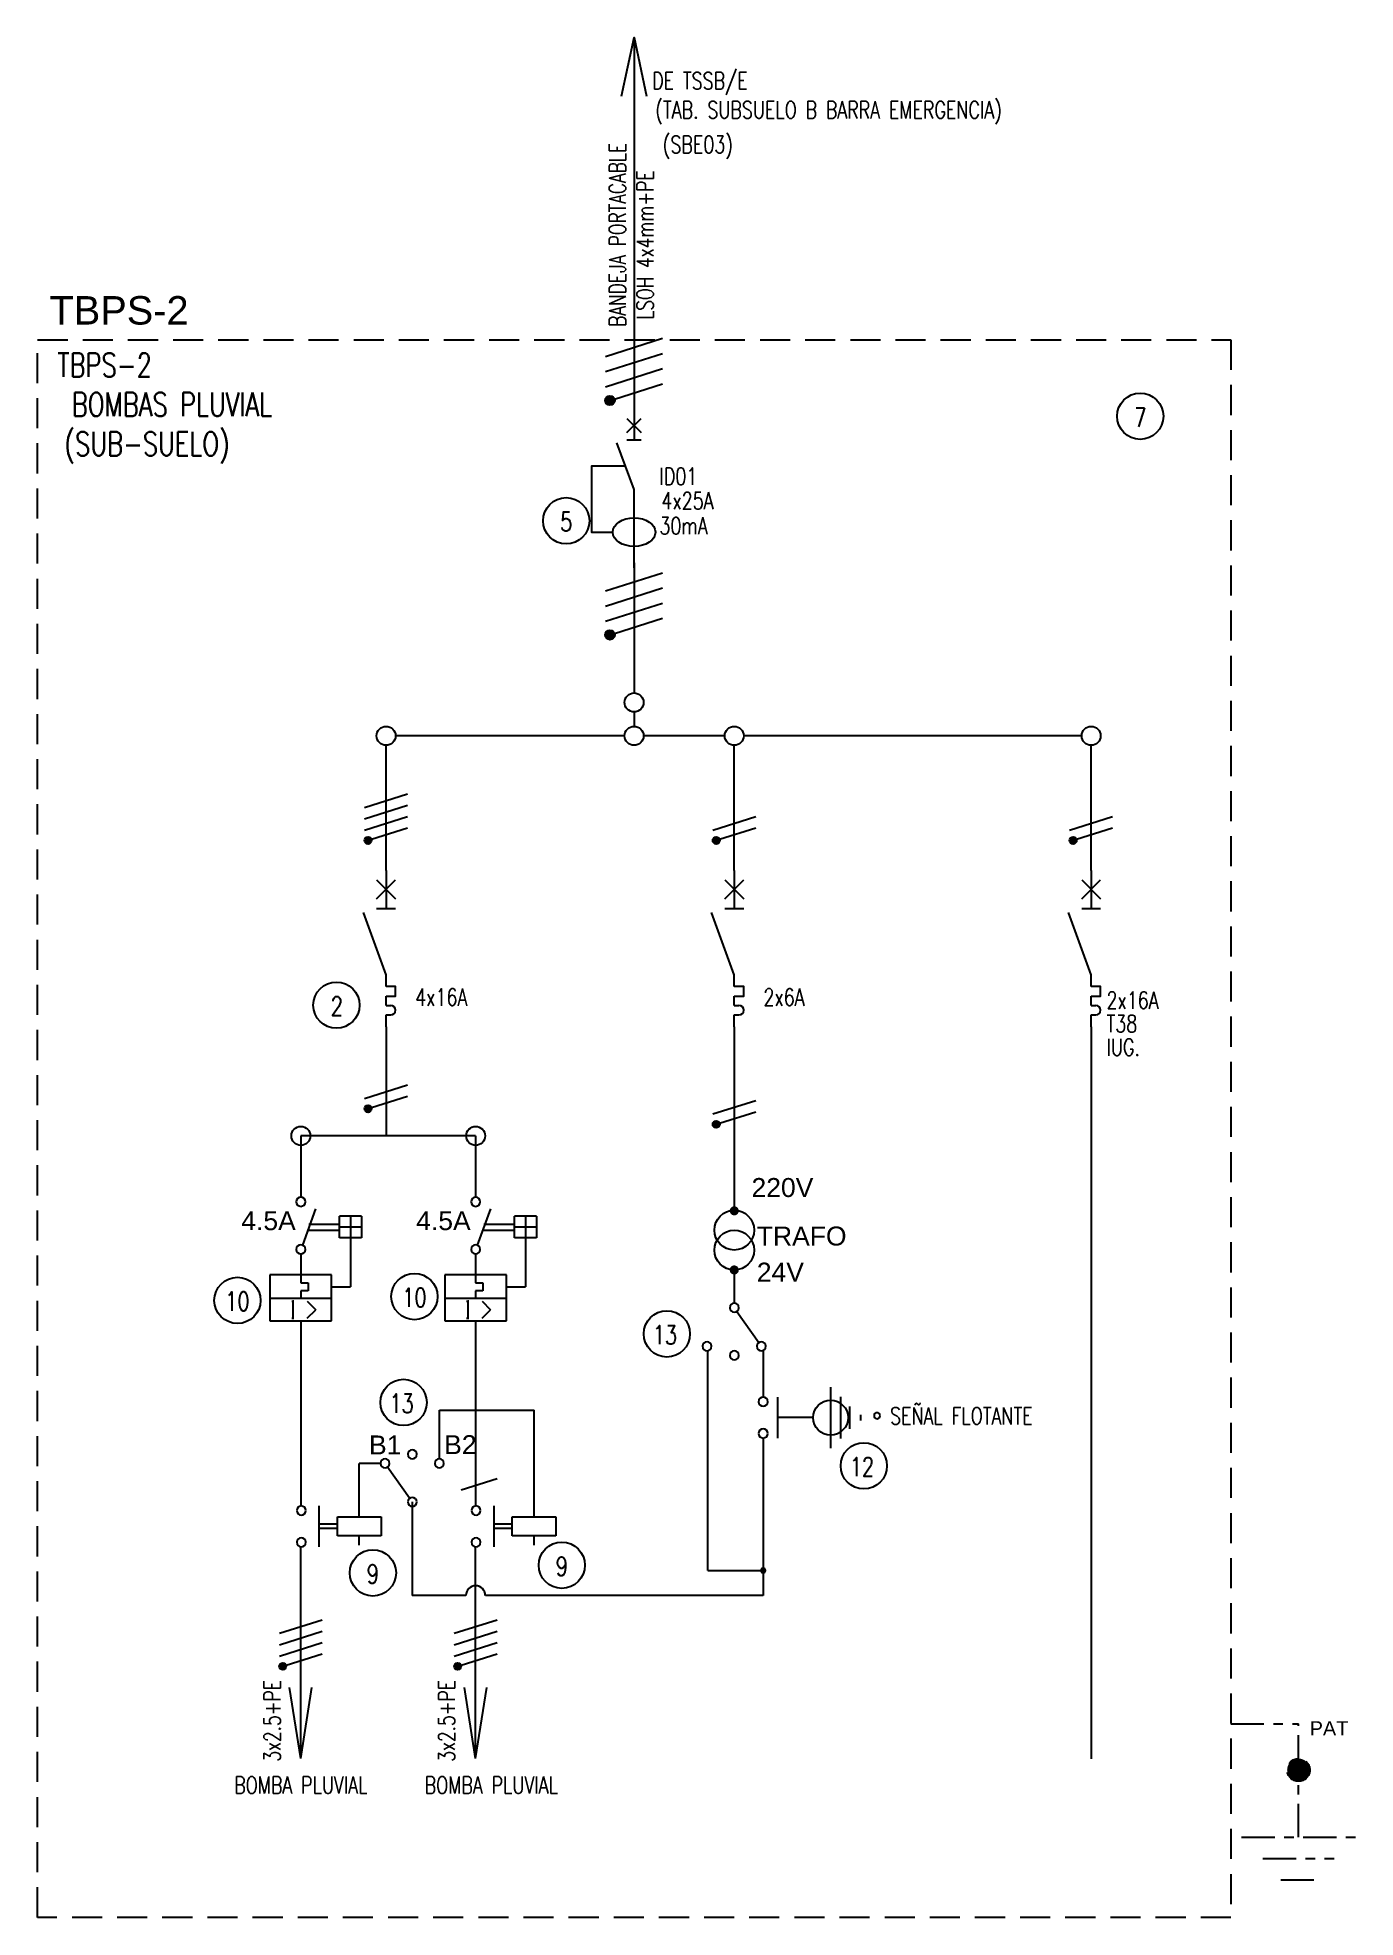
# Model space of a CAD drawing. Extents: x 3630.1 to 3644, y 1260.5 to 1280.3.
import ezdxf
from ezdxf.enums import TextEntityAlignment as Align

# ---------------------------------------------------------------- set-up
doc = ezdxf.new("R2010")
doc.units = 0
doc.linetypes.add('OCJ-ESQUEMAS UNIFILARES-CORREGIDOS IDO-REV.br$0$DASHED', pattern=[19.05, 12.7, -6.35])
doc.linetypes.add('OCJ-ESQUEMAS UNIFILARES-CORREGIDOS IDO-REV.br$0$EJE_5', pattern=[7.1, 5, -1, 0.1, -1])
for name, color, linetype in [('OCJ-ESQUEMAS UNIFILARES-CORREGIDOS IDO-REV.br$0$00-IE-CABLES', 10, 'Continuous'), ('OCJ-ESQUEMAS UNIFILARES-CORREGIDOS IDO-REV.br$0$01-ELE-APARATOS', 170, 'Continuous'), ('OCJ-ESQUEMAS UNIFILARES-CORREGIDOS IDO-REV.br$0$ELECTRIC', 4, 'Continuous'), ('OCJ-ESQUEMAS UNIFILARES-CORREGIDOS IDO-REV.br$0$PAT', 80, 'Continuous'), ('OCJ-ESQUEMAS UNIFILARES-CORREGIDOS IDO-REV.br$0$TEXTO', 7, 'Continuous')]:
    doc.layers.add(name, color=color, linetype=linetype)
doc.styles.add('OCJ-ESQUEMAS UNIFILARES-CORREGIDOS IDO-REV.br$0$ARIAL', font='Arial.ttf', dxfattribs={"height": 0.2})
doc.styles.add('OCJ-ESQUEMAS UNIFILARES-CORREGIDOS IDO-REV.br$0$Electricidad', font='ROMANS.SHX', dxfattribs={"width": 0.75, "height": 0.175})

# ---------------------------------------------------------------- blocks, each defined once
blk = doc.blocks.new('OCJ-ESQUEMAS UNIFILARES-CORREGIDOS IDO-REV.br$0$ITM')
at = {"layer": 'OCJ-ESQUEMAS UNIFILARES-CORREGIDOS IDO-REV.br$0$01-ELE-APARATOS'}
for p, q in [((0, 0.225), (0.05, 0.225)), ((0, 0.125), (0.05, 0.125))]:
    blk.add_line(p, q, dxfattribs=at)
for points in [[(0, 1.65), (0, 1.25)], [(-0.1, 1.55), (0.1, 1.35)], [(-0.1, 1.35), (0.1, 1.55)], [(0, 0.55), (-0.239, 1.208)], [(-0.1, 1.25), (0.1, 1.25)], [(0, 0.425), (0, 0.55)], [(0, 0.325), (0.1, 0.325), (0.1, 0.425), (0, 0.425)], [(0, 0.225), (0, 0.325)], [(0, 0), (0, 0.125)]]:
    blk.add_lwpolyline(points, dxfattribs=at)
blk.add_arc((0.05, 0.175), 0.05, 270, 90, dxfattribs=at)
blk = doc.blocks.new('OCJ-ESQUEMAS UNIFILARES-CORREGIDOS IDO-REV.br$0$DISYUNTOR')
at = {"layer": 'OCJ-ESQUEMAS UNIFILARES-CORREGIDOS IDO-REV.br$0$01-ELE-APARATOS'}
for points in [[(0, 1.65), (0, 1.35)], [(-0.075, 1.575), (0.075, 1.425)], [(-0.075, 1.425), (0.075, 1.575)], [(0, 0.825), (-0.18, 1.318)], [(-0.075, 1.35), (0.075, 1.35)], [(-0.09, 1.072), (-0.45, 1.072), (-0.45, 0.375), (-0.225, 0.375)], [(0, 0), (0, 0.825)]]:
    blk.add_lwpolyline(points, dxfattribs=at)
blk.add_ellipse((0, 0.375), major_axis=(0.225, 0), ratio=0.670814, dxfattribs=at)
blk = doc.blocks.new('OCJ-ESQUEMAS UNIFILARES-CORREGIDOS IDO-REV.br$0$AI11')
for p, q in [((-0.09045, -0.09045), (-0.09045, 0.09045)), ((0.09045, 0.09045), (-0.09045, 0.09045)), ((0.09045, 0), (-0.09045, 0)), ((0, 0.09045), (0, -0.09045)), ((0.09045, 0.09045), (0.09045, -0.09045)), ((0.09045, -0.09045), (-0.09045, -0.09045))]:
    blk.add_line(p, q)

msp = doc.modelspace()

# ---------------------------------------------------------------- hatches: boundary and pattern name
at = {"layer": 'OCJ-ESQUEMAS UNIFILARES-CORREGIDOS IDO-REV.br$0$00-IE-CABLES'}
for points in [[(3636.172, 1276.534, 1), (3636.091, 1276.476, 1)], [(3636.172, 1274.059, 1), (3636.091, 1274.001, 1)], [(3633.549, 1271.839, 1), (3633.61, 1271.884, 1)], [(3637.222, 1271.839, 1), (3637.283, 1271.884, 1)], [(3640.987, 1271.839, 1), (3641.048, 1271.884, 1)], [(3633.549, 1269.007, 1), (3633.61, 1269.051, 1)], [(3637.222, 1268.843, 1), (3637.283, 1268.887, 1)], [(3632.65, 1263.123, 1), (3632.711, 1263.167, 1)], [(3634.495, 1263.123, 1), (3634.555, 1263.167, 1)]]:
    msp.add_hatch(color=256, dxfattribs=at).paths.add_polyline_path(points)
at = {"layer": 'OCJ-ESQUEMAS UNIFILARES-CORREGIDOS IDO-REV.br$0$PAT', "linetype": 'OCJ-ESQUEMAS UNIFILARES-CORREGIDOS IDO-REV.br$0$EJE_5', "ltscale": 0.07}
h = msp.add_hatch(color=256, dxfattribs=at)
h.paths.add_polyline_path([(3643.515, 1262.051), (3643.275, 1262.051, -1)])
h.paths.add_polyline_path([(3643.275, 1262.051), (3643.395, 1262.051), (3643.395, 1261.931, -0.414214)])
h.paths.add_polyline_path([(3643.395, 1262.051), (3643.515, 1262.051, -0.414214), (3643.395, 1261.931)])

# ---------------------------------------------------------------- linework, layer by layer
for p, q in [((3633.026, 1267.972), (3632.887, 1267.589)), ((3632.957, 1267.812), (3633.28, 1267.812)), ((3634.871, 1267.972), (3634.732, 1267.589)), ((3634.801, 1267.812), (3635.124, 1267.812)), ((3632.957, 1267.749), (3633.28, 1267.749)), ((3633.395, 1267.665), (3633.395, 1267.149)), ((3634.801, 1267.749), (3635.124, 1267.749)), ((3635.24, 1267.665), (3635.24, 1267.149)), ((3633.196, 1267.278), (3632.545, 1267.278)), ((3632.545, 1267.278), (3632.545, 1266.791)), ((3632.871, 1267.269), (3632.871, 1267.193)), ((3632.871, 1267.193), (3632.947, 1267.193)), ((3632.947, 1267.193), (3632.947, 1267.106)), ((3633.196, 1266.791), (3633.196, 1267.278)), ((3635.041, 1267.278), (3634.39, 1267.278)), ((3634.39, 1267.278), (3634.39, 1266.791)), ((3634.715, 1267.269), (3634.715, 1267.193)), ((3634.715, 1267.193), (3634.792, 1267.193)), ((3634.792, 1267.193), (3634.792, 1267.106)), ((3635.041, 1266.791), (3635.041, 1267.278)), ((3632.545, 1267.03), (3633.196, 1267.03)), ((3632.775, 1266.997), (3632.787, 1266.997)), ((3632.799, 1266.997), (3632.787, 1266.997)), ((3632.787, 1266.997), (3632.787, 1266.819)), ((3632.947, 1267.106), (3632.871, 1267.106)), ((3632.871, 1267.106), (3632.871, 1267.03)), ((3632.938, 1266.997), (3633.028, 1266.908)), ((3633.196, 1267.149), (3633.395, 1267.149)), ((3634.39, 1267.03), (3635.041, 1267.03)), ((3634.62, 1266.997), (3634.631, 1266.997)), ((3634.643, 1266.997), (3634.631, 1266.997)), ((3634.631, 1266.997), (3634.631, 1266.819)), ((3634.792, 1267.106), (3634.715, 1267.106)), ((3634.715, 1267.106), (3634.715, 1267.03)), ((3634.783, 1266.997), (3634.872, 1266.908)), ((3635.041, 1267.149), (3635.24, 1267.149)), ((3632.545, 1266.791), (3633.196, 1266.791)), ((3632.775, 1266.819), (3632.787, 1266.819)), ((3632.787, 1266.819), (3632.799, 1266.819)), ((3632.938, 1266.819), (3633.028, 1266.908)), ((3634.39, 1266.791), (3635.041, 1266.791)), ((3634.62, 1266.819), (3634.631, 1266.819)), ((3634.631, 1266.819), (3634.643, 1266.819)), ((3634.783, 1266.819), (3634.872, 1266.908)), ((3637.47, 1266.889), (3637.702, 1266.561)), ((3638.46, 1266.092), (3638.46, 1265.446)), ((3638.563, 1265.989), (3638.563, 1265.549)), ((3637.904, 1265.554), (3637.904, 1265.984)), ((3638.658, 1265.887), (3638.658, 1265.651)), ((3638.658, 1265.887), (3638.658, 1265.651)), ((3638.776, 1265.799), (3638.776, 1265.74)), ((3638.277, 1265.769), (3637.904, 1265.769)), ((3634.018, 1264.919), (3633.786, 1265.247)), ((3633.066, 1264.406, -16.249), (3633.066, 1264.837, -16.249)), ((3633.487, 1264.722, -16.249), (3633.487, 1264.818, -16.249)), ((3634.911, 1264.406, -16.249), (3634.911, 1264.837, -16.249)), ((3635.332, 1264.722, -16.249), (3635.332, 1264.818, -16.249)), ((3633.257, 1264.646, -16.249), (3633.066, 1264.646, -16.249)), ((3633.257, 1264.521, -16.249), (3633.257, 1264.722, -16.249)), ((3633.257, 1264.722, -16.249), (3633.717, 1264.722, -16.249)), ((3633.717, 1264.722, -16.249), (3633.717, 1264.521, -16.249)), ((3635.102, 1264.646, -16.249), (3634.911, 1264.646, -16.249)), ((3635.102, 1264.521, -16.249), (3635.102, 1264.722, -16.249)), ((3635.102, 1264.722, -16.249), (3635.561, 1264.722, -16.249)), ((3635.561, 1264.722, -16.249), (3635.561, 1264.521, -16.249)), ((3633.257, 1264.598, -16.249), (3633.066, 1264.598, -16.249)), ((3633.717, 1264.521, -16.249), (3633.257, 1264.521, -16.249)), ((3633.487, 1264.425, -16.249), (3633.487, 1264.521, -16.249)), ((3635.102, 1264.598, -16.249), (3634.911, 1264.598, -16.249)), ((3635.561, 1264.521, -16.249), (3635.102, 1264.521, -16.249)), ((3635.332, 1264.425, -16.249), (3635.332, 1264.521, -16.249))]:
    msp.add_line(p, q)
at = {"linetype": 'Continuous'}
for p, q in [((3632.871, 1267.497), (3632.871, 1267.283)), ((3634.715, 1267.497), (3634.715, 1267.283)), ((3637.443, 1267.328), (3637.443, 1266.984)), ((3634.715, 1266.791), (3634.715, 1264.837)), ((3634.333, 1265.334), (3634.333, 1265.847)), ((3634.333, 1265.847), (3635.332, 1265.847)), ((3635.332, 1264.818), (3635.332, 1265.847))]:
    msp.add_line(p, q, dxfattribs=at)
at = {"const_width": 0.0478}
for points in [[(3637.419, 1267.952, 1), (3637.467, 1267.952, 1)], [(3637.419, 1267.328, 1), (3637.467, 1267.328, 1)]]:
    msp.add_lwpolyline(points, format="xyb", close=True, dxfattribs=at)
msp.add_lwpolyline([(3634.561, 1265.006), (3634.942, 1265.126)])
for centre, radius in [((3637.443, 1267.748), 0.21), ((3637.443, 1267.537), 0.21), ((3638.46, 1265.769), 0.184)]:
    msp.add_circle(centre, radius)
for centre, radius, start, end in [((3632.871, 1268.047), 0.0478, 90, 270), ((3632.871, 1268.047), 0.0478, 270, 90), ((3634.715, 1268.047), 0.0478, 90, 270), ((3634.715, 1268.047), 0.0478, 270, 90), ((3632.871, 1267.545), 0.0478, 90, 270), ((3632.871, 1267.545), 0.0478, 270, 90), ((3634.715, 1267.545), 0.0478, 90, 270), ((3634.715, 1267.545), 0.0478, 270, 90), ((3637.443, 1266.929), 0.0478, 0, 180), ((3637.443, 1266.929), 0.0478, 180, 0), ((3637.156, 1266.522), 0.0478, 0, 180), ((3637.156, 1266.522), 0.0478, 180, 0), ((3637.443, 1266.426), 0.0478, 0, 180), ((3637.443, 1266.426), 0.0478, 180, 0), ((3637.73, 1266.522), 0.0478, 0, 180), ((3637.73, 1266.522), 0.0478, 180, 0), ((3637.748, 1265.937), 0.0478, 0, 180), ((3637.748, 1265.937), 0.0478, 180, 0), ((3638.95, 1265.789), 0.0321, 0, 359), ((3637.748, 1265.602), 0.0478, 0, 180), ((3637.748, 1265.602), 0.0478, 180, 0), ((3634.046, 1265.382), 0.0478, 0, 180), ((3633.759, 1265.286), 0.0478, 0, 180), ((3633.759, 1265.286), 0.0478, 180, 0), ((3634.046, 1265.382), 0.0478, 180, 0), ((3634.333, 1265.286), 0.0478, 0, 180), ((3634.333, 1265.286), 0.0478, 180, 0), ((3632.875, 1264.789, -16.249), 0.0478, 0, 180), ((3634.046, 1264.88), 0.0478, 0, 180), ((3634.046, 1264.88), 0.0478, 180, 0), ((3634.719, 1264.789, -16.249), 0.0478, 0, 180), ((3632.875, 1264.789, -16.249), 0.0478, 180, 0), ((3634.719, 1264.789, -16.249), 0.0478, 180, 0), ((3632.875, 1264.454, -16.249), 0.0478, 0, 180), ((3632.875, 1264.454, -16.249), 0.0478, 180, 0), ((3634.719, 1264.454, -16.249), 0.0478, 0, 180), ((3634.719, 1264.454, -16.249), 0.0478, 180, 0)]:
    msp.add_arc(centre, radius, start, end)
at = {"layer": 'OCJ-ESQUEMAS UNIFILARES-CORREGIDOS IDO-REV.br$0$00-IE-CABLES'}
for p, q in [((3633.77, 1271.544), (3633.77, 1272.865)), ((3637.443, 1271.544), (3637.443, 1272.865)), ((3641.208, 1271.544), (3641.208, 1272.865)), ((3632.871, 1268.743), (3632.871, 1268.095)), ((3634.715, 1268.743), (3632.871, 1268.743)), ((3634.715, 1268.743), (3634.715, 1268.095)), ((3632.871, 1266.791), (3632.871, 1264.837)), ((3637.166, 1264.155), (3637.166, 1266.475)), ((3637.748, 1266.478), (3637.748, 1265.984)), ((3637.748, 1265.554), (3637.748, 1263.893)), ((3633.487, 1264.818), (3633.487, 1265.286)), ((3633.711, 1265.286), (3633.487, 1265.286)), ((3634.046, 1264.88), (3634.046, 1263.893)), ((3632.871, 1262.172), (3632.871, 1264.406)), ((3634.715, 1262.172), (3634.715, 1264.406)), ((3637.166, 1264.155), (3637.748, 1264.155)), ((3634.613, 1263.893), (3634.046, 1263.893)), ((3637.748, 1263.893), (3634.818, 1263.893)), ((3632.871, 1262.172), (3632.753, 1262.922)), ((3632.871, 1262.172), (3632.988, 1262.922)), ((3634.715, 1262.172), (3634.598, 1262.922)), ((3634.715, 1262.172), (3634.833, 1262.922))]:
    msp.add_line(p, q, dxfattribs=at)
for points in [[(3636.255, 1279.717), (3636.386, 1280.335), (3636.516, 1279.717)], [(3636.386, 1280.335), (3636.386, 1276.154)], [(3636.084, 1276.97), (3636.687, 1277.161)], [(3636.084, 1276.81), (3636.687, 1277.001)], [(3636.084, 1276.65), (3636.687, 1276.841)], [(3636.179, 1276.52), (3636.687, 1276.681)], [(3636.386, 1274.79), (3636.386, 1273.418)], [(3636.084, 1274.495), (3636.687, 1274.686)], [(3636.084, 1274.335), (3636.687, 1274.526)], [(3636.084, 1274.175), (3636.687, 1274.366)], [(3636.179, 1274.045), (3636.687, 1274.206)], [(3636.386, 1273.218), (3636.386, 1273.065)], [(3636.286, 1272.965), (3633.87, 1272.965)], [(3637.343, 1272.965), (3636.486, 1272.965)], [(3641.108, 1272.965), (3637.543, 1272.965)], [(3633.544, 1272.21), (3633.996, 1272.353)], [(3633.544, 1272.09), (3633.996, 1272.233)], [(3633.544, 1271.97), (3633.996, 1272.113)], [(3633.615, 1271.873), (3633.996, 1271.993)], [(3637.217, 1271.97), (3637.669, 1272.113)], [(3637.288, 1271.873), (3637.669, 1271.993)], [(3640.981, 1271.97), (3641.434, 1272.113)], [(3641.053, 1271.873), (3641.434, 1271.993)], [(3633.77, 1269.894), (3633.77, 1268.743)], [(3637.443, 1269.894), (3637.443, 1267.958)], [(3641.208, 1269.894), (3641.207, 1262.169)], [(3633.544, 1269.138), (3633.996, 1269.281)], [(3633.615, 1269.041), (3633.996, 1269.161)], [(3637.217, 1268.974), (3637.669, 1269.117)], [(3637.288, 1268.877), (3637.669, 1268.997)], [(3632.645, 1263.493), (3633.097, 1263.637)], [(3634.489, 1263.493), (3634.942, 1263.637)], [(3632.645, 1263.373), (3633.097, 1263.517)], [(3634.489, 1263.373), (3634.942, 1263.517)], [(3632.645, 1263.253), (3633.097, 1263.397)], [(3632.716, 1263.156), (3633.097, 1263.277)], [(3634.489, 1263.253), (3634.942, 1263.397)], [(3634.561, 1263.156), (3634.942, 1263.277)]]:
    msp.add_lwpolyline(points, dxfattribs=at)
msp.add_lwpolyline([(3637.724, 1264.156, 1), (3637.772, 1264.156, 1)], format="xyb", close=True, dxfattribs=at)
for centre, radius in [((3636.132, 1276.505), 0.05), ((3636.132, 1274.03), 0.05), ((3636.386, 1273.318), 0.1), ((3633.77, 1272.965), 0.1), ((3636.386, 1272.965), 0.1), ((3637.443, 1272.965), 0.1), ((3641.208, 1272.965), 0.1), ((3633.58, 1271.861), 0.0375), ((3637.253, 1271.861), 0.0375), ((3641.017, 1271.861), 0.0375), ((3633.58, 1269.029), 0.0375), ((3632.871, 1268.743), 0.1), ((3634.715, 1268.743), 0.1), ((3637.253, 1268.865), 0.0375), ((3632.68, 1263.145), 0.0375), ((3634.525, 1263.145), 0.0375)]:
    msp.add_circle(centre, radius, dxfattribs=at)
msp.add_arc((3634.715, 1263.893), 0.102, 0, 180, dxfattribs=at)
at = {"layer": 'OCJ-ESQUEMAS UNIFILARES-CORREGIDOS IDO-REV.br$0$ELECTRIC', "linetype": 'OCJ-ESQUEMAS UNIFILARES-CORREGIDOS IDO-REV.br$0$DASHED', "ltscale": 0.025}
msp.add_lwpolyline([(3630.095, 1277.145), (3642.681, 1277.145), (3642.681, 1260.495), (3630.095, 1260.495)], close=True, dxfattribs=at)
at = {"layer": 'OCJ-ESQUEMAS UNIFILARES-CORREGIDOS IDO-REV.br$0$PAT', "linetype": 'OCJ-ESQUEMAS UNIFILARES-CORREGIDOS IDO-REV.br$0$EJE_5', "ltscale": 0.07}
for p, q in [((3642.681, 1262.537), (3643.395, 1262.537)), ((3643.395, 1262.067), (3643.395, 1262.537)), ((3643.395, 1261.342), (3643.395, 1262.051)), ((3642.795, 1261.342), (3643.995, 1261.342)), ((3643.02, 1261.117), (3643.77, 1261.117)), ((3643.208, 1260.892), (3643.583, 1260.892))]:
    msp.add_line(p, q, dxfattribs=at)
msp.add_circle((3643.395, 1262.051), 0.12, dxfattribs=at)
msp.add_circle((3643.395, 1262.051), 0.12, dxfattribs=at)
at = {"layer": 'OCJ-ESQUEMAS UNIFILARES-CORREGIDOS IDO-REV.br$0$TEXTO'}
for centre in [(3641.726, 1276.338), (3635.671, 1275.235), (3633.246, 1270.123), (3632.202, 1267.007), (3634.069, 1267.047), (3636.732, 1266.653), (3633.955, 1265.93), (3638.81, 1265.261), (3635.624, 1264.211), (3633.631, 1264.13)]:
    msp.add_circle(centre, 0.244, dxfattribs=at)

# ---------------------------------------------------------------- block references
for name, p in [('OCJ-ESQUEMAS UNIFILARES-CORREGIDOS IDO-REV.br$0$DISYUNTOR', (3636.386, 1274.74)), ('OCJ-ESQUEMAS UNIFILARES-CORREGIDOS IDO-REV.br$0$ITM', (3633.77, 1269.894)), ('OCJ-ESQUEMAS UNIFILARES-CORREGIDOS IDO-REV.br$0$ITM', (3637.443, 1269.894)), ('OCJ-ESQUEMAS UNIFILARES-CORREGIDOS IDO-REV.br$0$ITM', (3641.208, 1269.894))]:
    msp.add_blockref(name, p)
at = {"xscale": 1.275807010144035, "yscale": 1.275807010144035, "zscale": 1.275807010144035}
for p in [(3633.395, 1267.781), (3635.24, 1267.781)]:
    msp.add_blockref('OCJ-ESQUEMAS UNIFILARES-CORREGIDOS IDO-REV.br$0$AI11', p, dxfattribs=at)

# ---------------------------------------------------------------- texts
at = {"style": 'OCJ-ESQUEMAS UNIFILARES-CORREGIDOS IDO-REV.br$0$ARIAL'}
for s, p in [('220V', (3637.625, 1268.098)), ('4.5A', (3632.243, 1267.748)), ('4.5A', (3634.088, 1267.748)), ('TRAFO', (3637.681, 1267.586)), ('24V', (3637.681, 1267.205)), ('B1', (3633.59, 1265.381)), ('B2', (3634.383, 1265.384))]:
    msp.add_text(s, height=0.2, dxfattribs=at).set_placement(p)
at = {"layer": 'OCJ-ESQUEMAS UNIFILARES-CORREGIDOS IDO-REV.br$0$TEXTO', "style": 'OCJ-ESQUEMAS UNIFILARES-CORREGIDOS IDO-REV.br$0$Electricidad', "width": 0.75}
for s, height, p in [('DE TSSB/E', 0.18, (3636.577, 1279.789)), ('(TAB. SUBSUELO B BARRA EMERGENCIA)', 0.18, (3636.61, 1279.482)), ('(SBE03)', 0.18, (3636.689, 1279.116)), ('ID01', 0.18, (3636.654, 1275.614)), ('4x25A', 0.18, (3636.675, 1275.357)), ('5', 0.2, (3635.607, 1275.125)), ('30mA', 0.18, (3636.654, 1275.092)), ('4x16A', 0.18, (3634.078, 1270.117)), ('2x6A', 0.18, (3637.751, 1270.117)), ('2x16A', 0.18, (3641.37, 1270.085)), ('T38', 0.18, (3641.37, 1269.837)), ('IUG.', 0.18, (3641.37, 1269.589)), ('13', 0.2, (3636.583, 1266.543)), ('13', 0.2, (3633.805, 1265.819)), ('SEÑAL FLOTANTE', 0.18, (3639.087, 1265.698)), ('12', 0.2, (3638.661, 1265.15))]:
    msp.add_text(s, height=height, dxfattribs=at).set_placement(p)
for s, p in [('BANDEJA PORTACABLE', (3636.298, 1278.252)), ('LSOH 4x4mm+PE', (3636.59, 1278.144)), ('3x2.5+PE', (3632.657, 1262.568)), ('3x2.5+PE', (3634.497, 1262.568))]:
    msp.add_text(s, height=0.175, rotation=90, dxfattribs=at).set_placement(p, align=Align.CENTER)
at = {"layer": 'OCJ-ESQUEMAS UNIFILARES-CORREGIDOS IDO-REV.br$0$TEXTO', "style": 'OCJ-ESQUEMAS UNIFILARES-CORREGIDOS IDO-REV.br$0$ARIAL'}
msp.add_text('TBPS-2', height=0.3, dxfattribs=at).set_placement((3631.687, 1277.306), align=Align.RIGHT)
at = {"layer": 'OCJ-ESQUEMAS UNIFILARES-CORREGIDOS IDO-REV.br$0$TEXTO', "style": 'OCJ-ESQUEMAS UNIFILARES-CORREGIDOS IDO-REV.br$0$Electricidad', "width": 0.75}
for s, p in [('TBPS-2', (3631.3, 1276.754)), ('BOMBAS PLUVIAL', (3632.569, 1276.338)), ('(SUB-SUELO)', (3632.121, 1275.922))]:
    msp.add_text(s, height=0.25, dxfattribs=at).set_placement(p, align=Align.RIGHT)
for s, height, p in [('7', 0.2, (3641.726, 1276.228)), ('2', 0.2, (3633.251, 1270.013)), ('10', 0.2, (3632.202, 1266.897)), ('10', 0.2, (3634.069, 1266.937)), ('9', 0.2, (3633.63, 1264.02)), ('9', 0.2, (3635.624, 1264.101)), ('BOMBA PLUVIAL', 0.18, (3632.871, 1261.801)), ('BOMBA PLUVIAL', 0.18, (3634.88, 1261.801))]:
    msp.add_text(s, height=height, dxfattribs=at).set_placement(p, align=Align.CENTER)
at = {"layer": 'OCJ-ESQUEMAS UNIFILARES-CORREGIDOS IDO-REV.br$0$TEXTO', "style": 'OCJ-ESQUEMAS UNIFILARES-CORREGIDOS IDO-REV.br$0$ARIAL'}
msp.add_text('PAT', height=0.15, dxfattribs=at).set_placement((3643.513, 1262.415))

doc.saveas('drawing.dxf')
